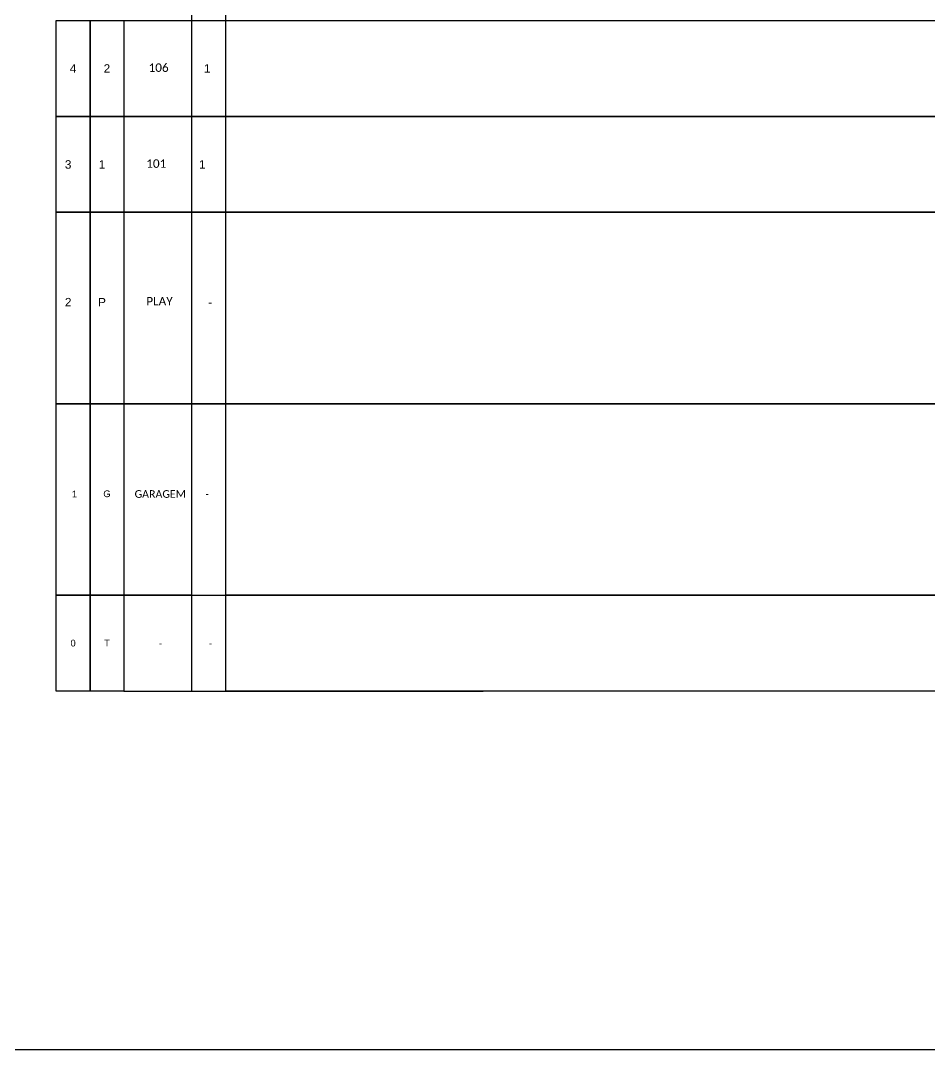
# Model space of a CAD drawing. Header units: metres. Extents: x 0 to 1748, y 0 to 594.
# Drawn here: x 1318.9 to 1533.7, y -0.1 to 243 of the extents above; entities that cross this region are included whole.
import ezdxf
from ezdxf.enums import TextEntityAlignment as Align

# ---------------------------------------------------------------- set-up
doc = ezdxf.new("R2010")
doc.units = ezdxf.units.M
doc.styles.add('ARIAL', font='arial.ttf')
doc.styles.add('WMF-Calibri0', font='calibri.ttf')

msp = doc.modelspace()

# ---------------------------------------------------------------- linework, layer by layer
for p, q in [((1343.3, 243.02), (1405.84, 243.02)), ((1343.3, 243.02), (1405.84, 243.02)), ((1405.84, 243.02), (1644.08, 243.02)), ((1405.84, 243.02), (1644.08, 243.02)), ((1343.3, 220.39), (1405.84, 220.39)), ((1343.3, 220.39), (1405.84, 220.39)), ((1405.84, 220.39), (1343.3, 220.39)), ((1405.84, 220.39), (1343.3, 220.39)), ((1644.08, 220.39), (1405.84, 220.39)), ((1644.08, 220.39), (1405.84, 220.39)), ((1405.84, 220.39), (1644.08, 220.39)), ((1405.84, 220.39), (1644.08, 220.39)), ((1343.3, 197.75), (1405.84, 197.75)), ((1343.3, 197.75), (1405.84, 197.75)), ((1405.84, 197.75), (1343.3, 197.75)), ((1405.84, 197.75), (1343.3, 197.75)), ((1644.08, 197.75), (1405.84, 197.75)), ((1644.08, 197.75), (1405.84, 197.75)), ((1405.84, 197.75), (1644.08, 197.75)), ((1405.84, 197.75), (1644.08, 197.75)), ((1327.3, 152.49), (1335.3, 152.49)), ((1327.3, 107.22), (1327.3, 152.49)), ((1327.3, 152.49), (1335.3, 152.49)), ((1327.3, 107.22), (1327.3, 152.49)), ((1335.3, 152.49), (1335.3, 107.22)), ((1335.3, 152.49), (1343.3, 152.49)), ((1335.3, 107.22), (1335.3, 152.49)), ((1335.3, 152.49), (1335.3, 107.22)), ((1335.3, 152.49), (1343.3, 152.49)), ((1335.3, 107.22), (1335.3, 152.49)), ((1343.3, 152.49), (1343.3, 107.22)), ((1359.3, 152.49), (1343.3, 152.49)), ((1343.3, 152.49), (1343.3, 107.22)), ((1343.3, 152.49), (1343.3, 107.22)), ((1359.3, 152.49), (1343.3, 152.49)), ((1343.3, 152.49), (1343.3, 107.22)), ((1343.3, 152.49), (1405.84, 152.49)), ((1343.3, 152.49), (1405.84, 152.49)), ((1405.84, 152.49), (1343.3, 152.49)), ((1405.84, 152.49), (1343.3, 152.49)), ((1405.84, 152.49), (1367.3, 152.49)), ((1405.84, 152.49), (1367.3, 152.49)), ((1644.08, 152.49), (1405.84, 152.49)), ((1644.08, 152.49), (1405.84, 152.49)), ((1644.08, 152.49), (1405.84, 152.49)), ((1644.08, 152.49), (1405.84, 152.49)), ((1405.84, 152.49), (1644.08, 152.49)), ((1405.84, 152.49), (1644.08, 152.49)), ((1327.3, 107.22), (1335.3, 107.22)), ((1327.3, 84.59), (1327.3, 107.22)), ((1335.3, 107.22), (1327.3, 107.22)), ((1327.3, 107.22), (1335.3, 107.22)), ((1327.3, 84.59), (1327.3, 107.22)), ((1335.3, 107.22), (1327.3, 107.22)), ((1335.3, 107.22), (1335.3, 84.59)), ((1335.3, 107.22), (1343.3, 107.22)), ((1335.3, 84.59), (1335.3, 107.22)), ((1343.3, 107.22), (1335.3, 107.22)), ((1335.3, 107.22), (1335.3, 84.59)), ((1335.3, 107.22), (1343.3, 107.22)), ((1335.3, 84.59), (1335.3, 107.22)), ((1343.3, 107.22), (1335.3, 107.22)), ((1343.3, 107.22), (1343.3, 84.59)), ((1359.3, 107.22), (1343.3, 107.22)), ((1343.3, 107.22), (1343.3, 84.59)), ((1343.3, 107.22), (1359.3, 107.22)), ((1343.3, 107.22), (1343.3, 84.59)), ((1359.3, 107.22), (1343.3, 107.22)), ((1343.3, 107.22), (1343.3, 84.59)), ((1343.3, 107.22), (1359.3, 107.22)), ((1343.3, 84.59), (1405.84, 84.59)), ((1343.3, 84.59), (1405.84, 84.59)), ((1405.84, 84.59), (1428.21, 84.59)), ((1405.84, 84.59), (1428.21, 84.59))]:
    msp.add_line(p, q)
at = {"color": 7}
msp.add_lwpolyline([(907.44, -0.1), (1748.44, -0.1), (1748.44, 593.9), (907.44, 593.9)], close=True, dxfattribs=at)
for points in [[(1359.3, 480.66), (1359.3, 220.39)], [(1367.3, 480.66), (1367.3, 220.39)], [(1359.3, 220.39), (1359.3, 197.75)], [(1367.3, 220.39), (1367.3, 197.75)], [(1359.3, 197.75), (1359.3, 152.49)], [(1367.3, 197.75), (1367.3, 152.49)], [(1335.3, 152.49), (1327.3, 152.49)], [(1335.3, 152.49), (1327.3, 152.49)], [(1343.3, 152.49), (1335.3, 152.49)], [(1343.3, 152.49), (1335.3, 152.49)], [(1367.3, 152.49), (1359.3, 152.49)], [(1367.3, 152.49), (1359.3, 152.49)], [(1359.3, 152.49), (1359.3, 84.59)], [(1367.3, 152.49), (1405.84, 152.49)], [(1367.3, 152.49), (1405.84, 152.49)], [(1367.3, 152.49), (1367.3, 84.59)], [(1405.84, 152.49), (1644.08, 152.49)], [(1405.84, 152.49), (1644.08, 152.49)], [(1359.3, 107.22), (1367.3, 107.22)], [(1359.3, 107.22), (1367.3, 107.22)], [(1367.3, 107.22), (1405.84, 107.22)], [(1367.3, 107.22), (1405.84, 107.22)], [(1405.84, 107.22), (1367.3, 107.22)], [(1405.84, 107.22), (1367.3, 107.22)], [(1644.08, 107.22), (1405.84, 107.22)], [(1644.08, 107.22), (1405.84, 107.22)], [(1405.84, 107.22), (1644.08, 107.22)], [(1405.84, 107.22), (1644.08, 107.22)], [(1343.3, 84.59), (1327.3, 84.59)], [(1405.84, 84.59), (1367.3, 84.59)], [(1405.84, 84.59), (1367.3, 84.59)], [(1644.08, 84.59), (1405.84, 84.59)], [(1644.08, 84.59), (1405.84, 84.59)]]:
    msp.add_lwpolyline(points)
for points in [[(1327.3, 243.02), (1335.3, 243.02), (1335.3, 220.39), (1327.3, 220.39)], [(1327.3, 243.02), (1335.3, 243.02), (1335.3, 220.39), (1327.3, 220.39)], [(1335.3, 243.02), (1343.3, 243.02), (1343.3, 220.39), (1335.3, 220.39)], [(1335.3, 243.02), (1343.3, 243.02), (1343.3, 220.39), (1335.3, 220.39)], [(1327.3, 220.39), (1335.3, 220.39), (1335.3, 197.75), (1327.3, 197.75)], [(1327.3, 220.39), (1335.3, 220.39), (1335.3, 197.75), (1327.3, 197.75)], [(1335.3, 220.39), (1343.3, 220.39), (1343.3, 197.75), (1335.3, 197.75)], [(1335.3, 220.39), (1343.3, 220.39), (1343.3, 197.75), (1335.3, 197.75)], [(1327.3, 197.75), (1335.3, 197.75), (1335.3, 152.49), (1327.3, 152.49)], [(1327.3, 197.75), (1335.3, 197.75), (1335.3, 152.49), (1327.3, 152.49)], [(1335.3, 197.75), (1343.3, 197.75), (1343.3, 152.49), (1335.3, 152.49)], [(1335.3, 197.75), (1343.3, 197.75), (1343.3, 152.49), (1335.3, 152.49)]]:
    msp.add_lwpolyline(points, close=True)

# ---------------------------------------------------------------- texts
at = {"style": 'WMF-Calibri0'}
for s, height, p in [('106', 2, (1349.14, 230.9)), ('101', 2, (1348.59, 208.23)), ('PLAY', 2, (1348.59, 175.7)), ('GARAGEM', 1.804, (1345.84, 130.25))]:
    msp.add_text(s, height=height, dxfattribs=at).set_placement(p)
at = {"style": 'ARIAL', "flags": 12}
for tag, height, p in [('4', 2, (1331.3, 231.7)), ('2', 2, (1339.3, 231.7)), ('1', 2, (1362.99, 231.7)), ('3', 2, (1330.13, 209.02)), ('1', 2, (1338.13, 209.02)), ('1', 2, (1361.82, 209.02)), ('2', 2, (1330.13, 176.48)), ('P', 2, (1338.13, 176.48)), ('-', 2, (1363.7, 176.48)), ('1', 1.59, (1331.62, 131.12)), ('1', 1.59, (1331.62, 131.12)), ('G', 1.59, (1339.3, 131.2)), ('-', 1.59, (1362.99, 131.2)), ('0', 1.59, (1331.3, 95.91)), ('0', 1.59, (1331.3, 95.91)), ('T', 1.59, (1339.3, 95.91)), ('T', 1.59, (1339.3, 95.91)), ('-', 1.59, (1351.99, 95.91)), ('-', 1.59, (1363.75, 95.91))]:
    msp.add_attdef(tag, text='XX', height=height, dxfattribs=at).set_placement(p, align=Align.MIDDLE_CENTER)

doc.saveas('drawing.dxf')
